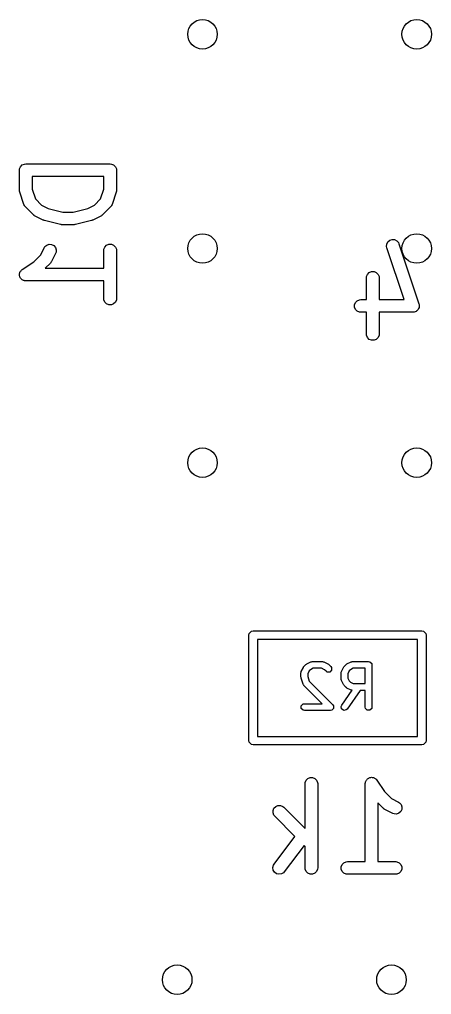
# Model space of a CAD drawing. Extents: x -0.08 to 1.99, y 0.07 to 3.69.
# Drawn here: x 0.6764 to 0.8687, y 2.8931 to 3.3482 of the extents above; entities that cross this region are included whole.
import ezdxf

# ---------------------------------------------------------------- set-up
doc = ezdxf.new("R2010")
doc.units = 0
doc.header["$MEASUREMENT"] = 0
doc.layers.add('BLACK', color=7, linetype='CONTINUOUS')

msp = doc.modelspace()

# ---------------------------------------------------------------- linework, layer by layer
at = {"layer": 'BLACK', "linetype": 'CONTINUOUS'}
for p, q in [((0.67637, 3.27788), (0.67643, 3.27845)), ((0.67637, 3.2685), (0.67637, 3.27788)), ((0.67643, 3.27845), (0.67687, 3.27952)), ((0.67687, 3.27952), (0.67768, 3.28033)), ((0.67768, 3.28033), (0.67875, 3.28077)), ((0.67875, 3.28077), (0.67932, 3.28083)), ((0.67932, 3.28083), (0.71869, 3.28083)), ((0.71869, 3.28083), (0.71927, 3.28077)), ((0.71927, 3.28077), (0.72033, 3.28033)), ((0.72033, 3.28033), (0.72115, 3.27952)), ((0.72115, 3.27952), (0.72159, 3.27845)), ((0.72159, 3.27845), (0.72165, 3.27788)), ((0.72165, 3.27788), (0.72165, 3.2685)), ((0.71574, 3.27493), (0.68228, 3.27493)), ((0.68228, 3.27493), (0.68228, 3.26898)), ((0.71574, 3.26898), (0.71574, 3.27493)), ((0.6764, 3.26821), (0.67637, 3.2685)), ((0.67639, 3.26813), (0.6764, 3.26821)), ((0.67642, 3.26803), (0.67639, 3.26813)), ((0.67643, 3.26793), (0.67642, 3.26803)), ((0.67646, 3.26786), (0.67643, 3.26793)), ((0.67652, 3.26757), (0.67646, 3.26786)), ((0.68228, 3.26898), (0.68378, 3.26447)), ((0.71424, 3.26447), (0.71574, 3.26898)), ((0.72156, 3.26786), (0.72149, 3.26757)), ((0.72159, 3.26793), (0.72156, 3.26786)), ((0.7216, 3.26803), (0.72159, 3.26793)), ((0.72162, 3.26813), (0.7216, 3.26803)), ((0.72165, 3.2685), (0.72162, 3.26821)), ((0.72162, 3.26821), (0.72162, 3.26813)), ((0.6784, 3.26195), (0.67652, 3.26757)), ((0.68378, 3.26447), (0.6867, 3.26156)), ((0.71132, 3.26156), (0.71424, 3.26447)), ((0.72149, 3.26757), (0.71962, 3.26195)), ((0.67863, 3.26142), (0.6784, 3.26195)), ((0.6787, 3.26134), (0.67863, 3.26142)), ((0.67874, 3.26124), (0.6787, 3.26134)), ((0.67911, 3.26079), (0.67874, 3.26124)), ((0.68286, 3.25704), (0.67911, 3.26079)), ((0.6867, 3.26156), (0.68973, 3.26004)), ((0.68973, 3.26004), (0.69656, 3.25833)), ((0.70146, 3.25833), (0.70829, 3.26004)), ((0.70829, 3.26004), (0.71132, 3.26156)), ((0.71891, 3.26079), (0.71516, 3.25704)), ((0.71927, 3.26124), (0.71891, 3.26079)), ((0.71931, 3.26134), (0.71927, 3.26124)), ((0.71938, 3.26142), (0.71931, 3.26134)), ((0.71962, 3.26195), (0.71938, 3.26142)), ((0.68309, 3.25686), (0.68286, 3.25704)), ((0.68314, 3.2568), (0.68309, 3.25686)), ((0.68323, 3.25674), (0.68314, 3.2568)), ((0.68331, 3.25667), (0.68323, 3.25674)), ((0.68338, 3.25665), (0.68331, 3.25667)), ((0.68363, 3.25649), (0.68338, 3.25665)), ((0.68738, 3.25461), (0.68363, 3.25649)), ((0.68742, 3.2546), (0.68738, 3.25461)), ((0.68744, 3.25459), (0.68742, 3.2546)), ((0.68768, 3.2545), (0.68744, 3.25459)), ((0.68792, 3.25441), (0.68768, 3.2545)), ((0.68794, 3.25441), (0.68792, 3.25441)), ((0.68798, 3.25439), (0.68794, 3.25441)), ((0.69548, 3.25252), (0.68798, 3.25439)), ((0.69656, 3.25833), (0.70146, 3.25833)), ((0.71004, 3.25439), (0.70254, 3.25252)), ((0.71008, 3.25441), (0.71004, 3.25439)), ((0.7101, 3.25441), (0.71008, 3.25441)), ((0.71034, 3.2545), (0.7101, 3.25441)), ((0.71058, 3.25459), (0.71034, 3.2545)), ((0.7106, 3.2546), (0.71058, 3.25459)), ((0.71064, 3.25461), (0.7106, 3.2546)), ((0.71439, 3.25649), (0.71064, 3.25461)), ((0.71464, 3.25665), (0.71439, 3.25649)), ((0.71471, 3.25667), (0.71464, 3.25665)), ((0.71479, 3.25674), (0.71471, 3.25667)), ((0.71488, 3.2568), (0.71479, 3.25674)), ((0.71493, 3.25686), (0.71488, 3.2568)), ((0.71516, 3.25704), (0.71493, 3.25686)), ((0.69558, 3.2525), (0.69548, 3.25252)), ((0.69562, 3.25248), (0.69558, 3.2525)), ((0.69584, 3.25246), (0.69562, 3.25248)), ((0.69605, 3.25243), (0.69584, 3.25246)), ((0.6961, 3.25244), (0.69605, 3.25243)), ((0.6962, 3.25243), (0.6961, 3.25244)), ((0.70182, 3.25243), (0.6962, 3.25243)), ((0.70192, 3.25244), (0.70182, 3.25243)), ((0.70196, 3.25243), (0.70192, 3.25244)), ((0.70218, 3.25246), (0.70196, 3.25243)), ((0.7024, 3.25248), (0.70218, 3.25246)), ((0.70244, 3.2525), (0.7024, 3.25248)), ((0.70254, 3.25252), (0.70244, 3.2525)), ((0.84834, 3.24444), (0.84921, 3.2452)), ((0.84921, 3.2452), (0.85031, 3.24556)), ((0.85031, 3.24556), (0.85145, 3.24548)), ((0.85145, 3.24548), (0.85249, 3.24496)), ((0.68627, 3.23838), (0.68793, 3.2417)), ((0.68793, 3.2417), (0.68824, 3.24219)), ((0.68824, 3.24219), (0.68911, 3.24295)), ((0.68911, 3.24295), (0.6902, 3.24331)), ((0.6902, 3.24331), (0.69135, 3.24323)), ((0.69135, 3.24323), (0.69238, 3.24272)), ((0.69238, 3.24272), (0.69314, 3.24184)), ((0.69314, 3.24184), (0.6935, 3.24075)), ((0.6935, 3.24075), (0.69342, 3.2396)), ((0.71574, 3.24038), (0.7158, 3.24096)), ((0.7158, 3.24096), (0.71624, 3.24202)), ((0.71624, 3.24202), (0.71705, 3.24284)), ((0.71705, 3.24284), (0.71812, 3.24328)), ((0.71812, 3.24328), (0.71927, 3.24328)), ((0.71927, 3.24328), (0.72033, 3.24284)), ((0.72033, 3.24284), (0.72115, 3.24202)), ((0.72115, 3.24202), (0.72159, 3.24096)), ((0.72159, 3.24096), (0.72165, 3.24038)), ((0.84775, 3.24226), (0.84783, 3.24341)), ((0.84787, 3.2417), (0.84775, 3.24226)), ((0.84783, 3.24341), (0.84834, 3.24444)), ((0.85595, 3.21746), (0.84787, 3.2417)), ((0.85249, 3.24496), (0.85324, 3.24409)), ((0.85324, 3.24409), (0.85348, 3.24356)), ((0.85348, 3.24356), (0.86285, 3.21544)), ((0.68307, 3.23518), (0.68627, 3.23838)), ((0.69321, 3.23906), (0.69134, 3.23531)), ((0.69342, 3.2396), (0.69321, 3.23906)), ((0.71574, 3.23209), (0.71574, 3.24038)), ((0.72165, 3.24038), (0.72165, 3.21789)), ((0.67724, 3.23122), (0.67768, 3.23159)), ((0.67768, 3.23159), (0.67768, 3.23159)), ((0.67768, 3.23159), (0.67768, 3.23159)), ((0.67768, 3.23159), (0.67769, 3.23159)), ((0.67769, 3.23159), (0.68307, 3.23518)), ((0.69079, 3.23454), (0.68833, 3.23209)), ((0.68833, 3.23209), (0.71574, 3.23209)), ((0.69097, 3.23477), (0.69079, 3.23454)), ((0.69103, 3.23482), (0.69097, 3.23477)), ((0.69109, 3.23491), (0.69103, 3.23482)), ((0.69115, 3.23499), (0.69109, 3.23491)), ((0.69118, 3.23506), (0.69115, 3.23499)), ((0.69134, 3.23531), (0.69118, 3.23506)), ((0.67637, 3.22914), (0.67643, 3.22942)), ((0.67643, 3.22885), (0.67637, 3.22914)), ((0.67643, 3.22971), (0.67654, 3.22998)), ((0.67643, 3.22942), (0.67643, 3.22971)), ((0.67643, 3.22856), (0.67643, 3.22885)), ((0.67654, 3.22829), (0.67643, 3.22856)), ((0.67654, 3.22998), (0.6766, 3.23027)), ((0.67659, 3.22801), (0.67654, 3.22829)), ((0.67676, 3.22776), (0.67659, 3.22801)), ((0.6766, 3.23027), (0.67676, 3.23051)), ((0.67676, 3.23051), (0.67687, 3.23077)), ((0.67687, 3.22749), (0.67676, 3.22776)), ((0.67687, 3.23077), (0.67708, 3.23098)), ((0.67707, 3.22729), (0.67687, 3.22749)), ((0.67723, 3.22705), (0.67707, 3.22729)), ((0.67708, 3.23098), (0.67724, 3.23122)), ((0.67748, 3.22689), (0.67723, 3.22705)), ((0.67768, 3.22668), (0.67748, 3.22689)), ((0.83835, 3.22763), (0.83841, 3.22821)), ((0.83835, 3.21746), (0.83835, 3.22763)), ((0.83841, 3.22821), (0.83885, 3.22927)), ((0.83885, 3.22927), (0.83966, 3.23009)), ((0.83966, 3.23009), (0.84072, 3.23053)), ((0.84072, 3.23053), (0.84188, 3.23053)), ((0.84188, 3.23053), (0.84294, 3.23009)), ((0.84294, 3.23009), (0.84376, 3.22927)), ((0.84376, 3.22927), (0.8442, 3.22821)), ((0.8442, 3.22821), (0.84425, 3.22763)), ((0.84425, 3.22763), (0.84425, 3.21746)), ((0.67795, 3.22657), (0.67768, 3.22668)), ((0.67819, 3.22641), (0.67795, 3.22657)), ((0.67848, 3.22635), (0.67819, 3.22641)), ((0.67875, 3.22624), (0.67848, 3.22635)), ((0.67932, 3.22618), (0.67875, 3.22624)), ((0.71574, 3.22618), (0.67932, 3.22618)), ((0.67932, 3.22618), (0.67932, 3.22618)), ((0.67932, 3.22618), (0.67932, 3.22618)), ((0.67932, 3.22618), (0.67932, 3.22618)), ((0.71574, 3.21789), (0.71574, 3.22618)), ((0.7158, 3.21731), (0.71574, 3.21789)), ((0.72165, 3.21789), (0.72159, 3.21731)), ((0.71624, 3.21624), (0.7158, 3.21731)), ((0.71705, 3.21543), (0.71624, 3.21624)), ((0.71812, 3.21499), (0.71705, 3.21543)), ((0.71927, 3.21499), (0.71812, 3.21499)), ((0.72033, 3.21543), (0.71927, 3.21499)), ((0.72115, 3.21624), (0.72033, 3.21543)), ((0.72159, 3.21731), (0.72115, 3.21624)), ((0.83278, 3.21508), (0.83322, 3.21615)), ((0.83278, 3.21393), (0.83278, 3.21508)), ((0.83322, 3.21287), (0.83278, 3.21393)), ((0.83322, 3.21615), (0.83404, 3.21696)), ((0.83404, 3.21696), (0.8351, 3.2174)), ((0.8351, 3.2174), (0.83568, 3.21746)), ((0.83568, 3.21746), (0.83835, 3.21746)), ((0.84425, 3.21746), (0.85595, 3.21746)), ((0.86269, 3.21331), (0.8625, 3.21287)), ((0.8629, 3.21373), (0.86269, 3.21331)), ((0.86285, 3.21544), (0.86291, 3.21516)), ((0.86294, 3.21393), (0.8629, 3.21383)), ((0.8629, 3.21383), (0.8629, 3.21373)), ((0.86291, 3.21516), (0.86294, 3.21508)), ((0.86294, 3.21508), (0.86294, 3.21503)), ((0.86294, 3.21503), (0.86298, 3.21488)), ((0.86298, 3.21488), (0.86294, 3.21441)), ((0.86294, 3.21441), (0.86294, 3.21393)), ((0.83404, 3.21205), (0.83322, 3.21287)), ((0.8351, 3.21161), (0.83404, 3.21205)), ((0.83568, 3.21156), (0.8351, 3.21161)), ((0.83835, 3.21156), (0.83568, 3.21156)), ((0.83835, 3.20139), (0.83835, 3.21156)), ((0.86005, 3.21156), (0.84425, 3.21156)), ((0.84425, 3.21156), (0.84425, 3.20139)), ((0.86034, 3.21158), (0.86005, 3.21156)), ((0.86042, 3.21158), (0.86034, 3.21158)), ((0.86047, 3.2116), (0.86042, 3.21158)), ((0.86062, 3.21161), (0.86047, 3.2116)), ((0.86106, 3.21179), (0.86062, 3.21161)), ((0.86151, 3.21194), (0.86106, 3.21179)), ((0.86159, 3.21201), (0.86151, 3.21194)), ((0.86169, 3.21205), (0.86159, 3.21201)), ((0.86202, 3.21239), (0.86169, 3.21205)), ((0.86238, 3.2127), (0.86202, 3.21239)), ((0.86243, 3.21279), (0.86238, 3.2127)), ((0.8625, 3.21287), (0.86243, 3.21279)), ((0.83841, 3.20081), (0.83835, 3.20139)), ((0.83885, 3.19974), (0.83841, 3.20081)), ((0.83966, 3.19893), (0.83885, 3.19974)), ((0.84376, 3.19974), (0.84294, 3.19893)), ((0.8442, 3.20081), (0.84376, 3.19974)), ((0.84425, 3.20139), (0.8442, 3.20081)), ((0.84072, 3.19849), (0.83966, 3.19893)), ((0.84188, 3.19849), (0.84072, 3.19849)), ((0.84294, 3.19893), (0.84188, 3.19849)), ((0.78346, 3.06083), (0.78361, 3.06158)), ((0.78346, 3.01161), (0.78346, 3.06083)), ((0.78361, 3.06158), (0.78468, 3.06265)), ((0.78468, 3.06265), (0.78543, 3.0628)), ((0.78543, 3.0628), (0.86417, 3.0628)), ((0.7874, 3.05886), (0.7874, 3.01358)), ((0.8622, 3.05886), (0.7874, 3.05886)), ((0.8622, 3.01358), (0.8622, 3.05886)), ((0.86417, 3.0628), (0.86493, 3.06265)), ((0.86493, 3.06265), (0.86599, 3.06158)), ((0.86599, 3.06158), (0.86614, 3.06083)), ((0.86614, 3.06083), (0.86614, 3.01161)), ((0.80793, 3.04392), (0.80887, 3.04579)), ((0.80887, 3.04579), (0.80902, 3.04599)), ((0.80902, 3.04599), (0.80916, 3.0462)), ((0.80916, 3.0462), (0.8101, 3.04714)), ((0.8101, 3.04714), (0.81031, 3.04728)), ((0.81031, 3.04728), (0.81051, 3.04743)), ((0.81051, 3.04743), (0.81238, 3.04837)), ((0.81346, 3.04539), (0.81214, 3.04473)), ((0.81238, 3.04837), (0.81246, 3.04839)), ((0.81246, 3.04839), (0.81248, 3.04842)), ((0.81248, 3.04842), (0.81273, 3.04847)), ((0.81273, 3.04847), (0.81297, 3.04853)), ((0.81297, 3.04853), (0.81301, 3.04852)), ((0.81301, 3.04852), (0.81309, 3.04854)), ((0.81309, 3.04854), (0.81777, 3.04854)), ((0.8174, 3.04539), (0.81346, 3.04539)), ((0.81871, 3.04473), (0.8174, 3.04539)), ((0.81777, 3.04854), (0.81785, 3.04852)), ((0.81785, 3.04852), (0.81788, 3.04853)), ((0.81788, 3.04853), (0.81813, 3.04847)), ((0.81813, 3.04847), (0.81838, 3.04842)), ((0.81838, 3.04842), (0.8184, 3.04839)), ((0.8184, 3.04839), (0.81848, 3.04837)), ((0.81848, 3.04837), (0.82035, 3.04743)), ((0.82035, 3.04743), (0.82055, 3.04728)), ((0.82055, 3.04728), (0.82076, 3.04714)), ((0.82076, 3.04714), (0.8217, 3.0462)), ((0.8217, 3.0462), (0.82204, 3.04569)), ((0.82204, 3.04569), (0.82204, 3.04449)), ((0.82668, 3.04392), (0.82761, 3.04579)), ((0.82761, 3.04579), (0.82777, 3.04599)), ((0.82777, 3.04599), (0.82791, 3.0462)), ((0.82791, 3.0462), (0.82885, 3.04714)), ((0.82885, 3.04714), (0.82905, 3.04728)), ((0.82905, 3.04728), (0.82925, 3.04743)), ((0.82925, 3.04743), (0.83113, 3.04837)), ((0.83221, 3.04539), (0.83089, 3.04473)), ((0.83113, 3.04837), (0.83121, 3.04839)), ((0.83121, 3.04839), (0.83123, 3.04842)), ((0.83123, 3.04842), (0.83148, 3.04847)), ((0.83148, 3.04847), (0.83172, 3.04853)), ((0.83172, 3.04853), (0.83176, 3.04852)), ((0.83176, 3.04852), (0.83183, 3.04854)), ((0.83183, 3.04854), (0.83933, 3.04854)), ((0.83776, 3.04539), (0.83221, 3.04539)), ((0.83776, 3.03823), (0.83776, 3.04539)), ((0.83933, 3.04854), (0.83994, 3.04842)), ((0.83994, 3.04842), (0.84079, 3.04757)), ((0.84079, 3.04757), (0.84091, 3.04696)), ((0.84091, 3.04696), (0.84091, 3.02728)), ((0.80776, 3.04321), (0.80778, 3.04329)), ((0.80776, 3.04134), (0.80776, 3.04321)), ((0.80781, 3.04109), (0.80776, 3.04134)), ((0.80777, 3.04332), (0.80783, 3.04357)), ((0.80778, 3.04329), (0.80777, 3.04332)), ((0.80784, 3.04084), (0.80781, 3.04109)), ((0.80783, 3.04357), (0.80788, 3.04382)), ((0.80878, 3.03803), (0.80784, 3.04084)), ((0.80788, 3.04382), (0.80791, 3.04384)), ((0.80791, 3.04384), (0.80793, 3.04392)), ((0.81157, 3.04415), (0.81091, 3.04284)), ((0.81091, 3.04284), (0.81091, 3.04159)), ((0.81091, 3.04159), (0.81165, 3.03938)), ((0.81214, 3.04473), (0.81157, 3.04415)), ((0.81947, 3.04397), (0.81871, 3.04473)), ((0.81998, 3.04363), (0.81947, 3.04397)), ((0.82119, 3.04363), (0.81998, 3.04363)), ((0.82204, 3.04449), (0.82119, 3.04363)), ((0.82651, 3.04332), (0.82658, 3.04357)), ((0.82652, 3.04329), (0.82651, 3.04332)), ((0.82651, 3.04321), (0.82652, 3.04329)), ((0.82651, 3.0404), (0.82651, 3.04321)), ((0.82652, 3.04032), (0.82651, 3.0404)), ((0.82651, 3.04029), (0.82652, 3.04032)), ((0.82658, 3.04005), (0.82651, 3.04029)), ((0.82658, 3.04357), (0.82663, 3.04382)), ((0.82663, 3.04382), (0.82665, 3.04384)), ((0.82665, 3.04384), (0.82668, 3.04392)), ((0.83032, 3.04415), (0.82966, 3.04284)), ((0.82966, 3.04284), (0.82966, 3.04077)), ((0.82966, 3.04077), (0.83032, 3.03946)), ((0.83089, 3.04473), (0.83032, 3.04415)), ((0.80882, 3.03796), (0.80878, 3.03803)), ((0.80882, 3.03792), (0.80882, 3.03796)), ((0.80896, 3.03771), (0.80882, 3.03792)), ((0.80908, 3.03749), (0.80896, 3.03771)), ((0.80912, 3.03748), (0.80908, 3.03749)), ((0.80916, 3.03741), (0.80912, 3.03748)), ((0.81772, 3.02885), (0.80916, 3.03741)), ((0.81165, 3.03938), (0.82264, 3.02839)), ((0.82663, 3.0398), (0.82658, 3.04005)), ((0.82665, 3.03977), (0.82663, 3.0398)), ((0.82668, 3.0397), (0.82665, 3.03977)), ((0.82761, 3.03782), (0.82668, 3.0397)), ((0.82777, 3.03762), (0.82761, 3.03782)), ((0.82791, 3.03741), (0.82777, 3.03762)), ((0.82885, 3.03648), (0.82791, 3.03741)), ((0.82905, 3.03634), (0.82885, 3.03648)), ((0.82925, 3.03618), (0.82905, 3.03634)), ((0.83113, 3.03524), (0.82925, 3.03618)), ((0.83032, 3.03946), (0.83089, 3.03888)), ((0.83089, 3.03888), (0.83221, 3.03823)), ((0.83221, 3.03823), (0.83776, 3.03823)), ((0.82679, 3.02818), (0.83164, 3.0351)), ((0.83547, 3.03508), (0.82937, 3.02637)), ((0.83121, 3.03522), (0.83113, 3.03524)), ((0.83123, 3.0352), (0.83121, 3.03522)), ((0.83148, 3.03515), (0.83123, 3.0352)), ((0.83164, 3.0351), (0.83148, 3.03515)), ((0.83776, 3.03508), (0.83547, 3.03508)), ((0.83776, 3.02728), (0.83776, 3.03508)), ((0.80788, 3.02788), (0.80873, 3.02873)), ((0.80788, 3.02667), (0.80788, 3.02788)), ((0.80873, 3.02582), (0.80788, 3.02667)), ((0.80873, 3.02873), (0.80934, 3.02885)), ((0.80934, 3.02885), (0.81772, 3.02885)), ((0.82298, 3.02667), (0.82212, 3.02582)), ((0.82264, 3.02839), (0.82298, 3.02788)), ((0.82298, 3.02788), (0.82298, 3.02667)), ((0.82655, 3.02762), (0.82679, 3.02818)), ((0.82676, 3.02643), (0.82655, 3.02762)), ((0.83788, 3.02667), (0.83776, 3.02728)), ((0.83873, 3.02582), (0.83788, 3.02667)), ((0.84079, 3.02667), (0.83994, 3.02582)), ((0.84091, 3.02728), (0.84079, 3.02667)), ((0.80934, 3.0257), (0.80873, 3.02582)), ((0.82152, 3.0257), (0.80934, 3.0257)), ((0.82212, 3.02582), (0.82152, 3.0257)), ((0.82212, 3.02582), (0.82212, 3.02582)), ((0.82774, 3.02574), (0.82676, 3.02643)), ((0.82893, 3.02595), (0.82774, 3.02574)), ((0.82937, 3.02637), (0.82893, 3.02595)), ((0.83994, 3.02582), (0.83873, 3.02582)), ((0.7874, 3.01358), (0.8622, 3.01358)), ((0.78361, 3.01086), (0.78346, 3.01161)), ((0.78468, 3.0098), (0.78361, 3.01086)), ((0.78543, 3.00965), (0.78468, 3.0098)), ((0.86417, 3.00965), (0.78543, 3.00965)), ((0.86493, 3.0098), (0.86417, 3.00965)), ((0.86599, 3.01086), (0.86493, 3.0098)), ((0.86614, 3.01161), (0.86599, 3.01086)), ((0.80966, 2.99154), (0.80972, 2.99212)), ((0.80966, 2.97055), (0.80966, 2.99154)), ((0.80972, 2.99212), (0.81016, 2.99318)), ((0.81016, 2.99318), (0.81098, 2.994)), ((0.81098, 2.994), (0.81204, 2.99444)), ((0.81204, 2.99444), (0.81319, 2.99444)), ((0.81319, 2.99444), (0.81426, 2.994)), ((0.81426, 2.994), (0.81507, 2.99318)), ((0.81507, 2.99318), (0.81551, 2.99212)), ((0.81551, 2.99212), (0.81557, 2.99154)), ((0.81557, 2.99154), (0.81557, 2.95217)), ((0.83779, 2.99155), (0.83784, 2.99212)), ((0.83779, 2.99154), (0.83779, 2.99155)), ((0.83779, 2.99155), (0.83779, 2.99155)), ((0.83779, 2.95513), (0.83779, 2.99154)), ((0.83779, 2.99154), (0.83779, 2.99154)), ((0.83784, 2.99212), (0.83795, 2.99239)), ((0.83795, 2.99239), (0.83801, 2.99268)), ((0.83801, 2.99268), (0.83817, 2.99292)), ((0.83817, 2.99292), (0.83828, 2.99318)), ((0.83828, 2.99318), (0.83849, 2.99339)), ((0.83849, 2.99339), (0.83865, 2.99363)), ((0.83865, 2.99363), (0.83889, 2.99379)), ((0.83889, 2.99379), (0.8391, 2.994)), ((0.8391, 2.994), (0.83937, 2.99411)), ((0.83937, 2.99411), (0.83961, 2.99427)), ((0.83961, 2.99427), (0.8399, 2.99433)), ((0.8399, 2.99433), (0.84016, 2.99444)), ((0.84016, 2.99444), (0.84045, 2.99444)), ((0.84045, 2.99444), (0.84074, 2.9945)), ((0.84074, 2.9945), (0.84103, 2.99444)), ((0.84103, 2.99444), (0.84131, 2.99444)), ((0.84131, 2.99444), (0.84158, 2.99433)), ((0.84158, 2.99433), (0.84187, 2.99427)), ((0.84187, 2.99427), (0.84211, 2.99411)), ((0.84211, 2.99411), (0.84238, 2.994)), ((0.84238, 2.994), (0.84259, 2.99379)), ((0.84259, 2.99379), (0.84283, 2.99363)), ((0.84283, 2.99363), (0.84319, 2.99319)), ((0.84319, 2.99319), (0.84319, 2.99318)), ((0.84319, 2.99318), (0.84319, 2.99318)), ((0.84319, 2.99318), (0.8432, 2.99318)), ((0.8432, 2.99318), (0.84678, 2.9878)), ((0.84678, 2.9878), (0.84999, 2.9846)), ((0.79598, 2.98087), (0.79704, 2.98132)), ((0.79704, 2.98132), (0.7982, 2.98132)), ((0.7982, 2.98132), (0.79926, 2.98087)), ((0.84615, 2.98008), (0.84369, 2.98254)), ((0.84369, 2.98254), (0.84369, 2.95513)), ((0.84999, 2.9846), (0.85331, 2.98293)), ((0.85331, 2.98293), (0.8538, 2.98263)), ((0.8538, 2.98263), (0.85455, 2.98176)), ((0.85455, 2.98176), (0.85492, 2.98066)), ((0.79472, 2.979), (0.79516, 2.98006)), ((0.79472, 2.97784), (0.79472, 2.979)), ((0.79516, 2.97678), (0.79472, 2.97784)), ((0.79516, 2.98006), (0.79598, 2.98087)), ((0.79553, 2.97633), (0.79516, 2.97678)), ((0.79926, 2.98087), (0.79971, 2.98051)), ((0.79971, 2.98051), (0.80966, 2.97055)), ((0.84638, 2.97989), (0.84615, 2.98008)), ((0.84643, 2.97984), (0.84638, 2.97989)), ((0.84652, 2.97978), (0.84643, 2.97984)), ((0.8466, 2.97971), (0.84652, 2.97978)), ((0.84667, 2.97968), (0.8466, 2.97971)), ((0.84692, 2.97953), (0.84667, 2.97968)), ((0.85067, 2.97765), (0.84692, 2.97953)), ((0.85121, 2.97745), (0.85067, 2.97765)), ((0.85236, 2.97736), (0.85121, 2.97745)), ((0.85345, 2.97773), (0.85236, 2.97736)), ((0.85432, 2.97848), (0.85345, 2.97773)), ((0.85484, 2.97951), (0.85432, 2.97848)), ((0.85492, 2.98066), (0.85484, 2.97951)), ((0.80497, 2.96689), (0.79553, 2.97633)), ((0.79526, 2.95394), (0.80497, 2.96689)), ((0.80919, 2.96268), (0.79998, 2.9504)), ((0.80966, 2.9622), (0.80919, 2.96268)), ((0.80966, 2.95217), (0.80966, 2.9622)), ((0.79496, 2.95345), (0.79526, 2.95394)), ((0.82659, 2.95275), (0.82703, 2.95381)), ((0.82703, 2.95381), (0.82785, 2.95463)), ((0.82785, 2.95463), (0.82891, 2.95507)), ((0.82891, 2.95507), (0.82949, 2.95513)), ((0.82949, 2.95513), (0.83779, 2.95513)), ((0.84369, 2.95513), (0.85199, 2.95513)), ((0.85199, 2.95513), (0.85256, 2.95507)), ((0.85256, 2.95507), (0.85363, 2.95463)), ((0.85363, 2.95463), (0.85444, 2.95381)), ((0.85444, 2.95381), (0.85488, 2.95275)), ((0.79467, 2.95233), (0.79496, 2.95345)), ((0.79483, 2.95119), (0.79467, 2.95233)), ((0.79542, 2.9502), (0.79483, 2.95119)), ((0.79634, 2.94951), (0.79542, 2.9502)), ((0.79746, 2.94922), (0.79634, 2.94951)), ((0.7986, 2.94939), (0.79746, 2.94922)), ((0.79959, 2.94997), (0.7986, 2.94939)), ((0.79998, 2.9504), (0.79959, 2.94997)), ((0.80972, 2.9516), (0.80966, 2.95217)), ((0.81016, 2.95053), (0.80972, 2.9516)), ((0.81098, 2.94972), (0.81016, 2.95053)), ((0.81204, 2.94928), (0.81098, 2.94972)), ((0.81319, 2.94928), (0.81204, 2.94928)), ((0.81426, 2.94972), (0.81319, 2.94928)), ((0.81507, 2.95053), (0.81426, 2.94972)), ((0.81551, 2.9516), (0.81507, 2.95053)), ((0.81557, 2.95217), (0.81551, 2.9516)), ((0.82659, 2.9516), (0.82659, 2.95275)), ((0.82703, 2.95053), (0.82659, 2.9516)), ((0.82785, 2.94972), (0.82703, 2.95053)), ((0.82891, 2.94928), (0.82785, 2.94972)), ((0.82949, 2.94922), (0.82891, 2.94928)), ((0.85199, 2.94922), (0.82949, 2.94922)), ((0.85256, 2.94928), (0.85199, 2.94922)), ((0.85363, 2.94972), (0.85256, 2.94928)), ((0.85444, 2.95053), (0.85363, 2.94972)), ((0.85488, 2.9516), (0.85444, 2.95053)), ((0.85488, 2.95275), (0.85488, 2.9516))]:
    msp.add_line(p, q, dxfattribs=at)
at = {"layer": 'BLACK'}
for centre in [(0.76181, 3.34134), (0.86181, 3.34134), (0.76181, 3.24134), (0.86181, 3.24134), (0.76181, 3.14134), (0.86181, 3.14134), (0.75, 2.9), (0.85, 2.9)]:
    msp.add_circle(centre, 0.00689, dxfattribs=at)

doc.saveas('drawing.dxf')
